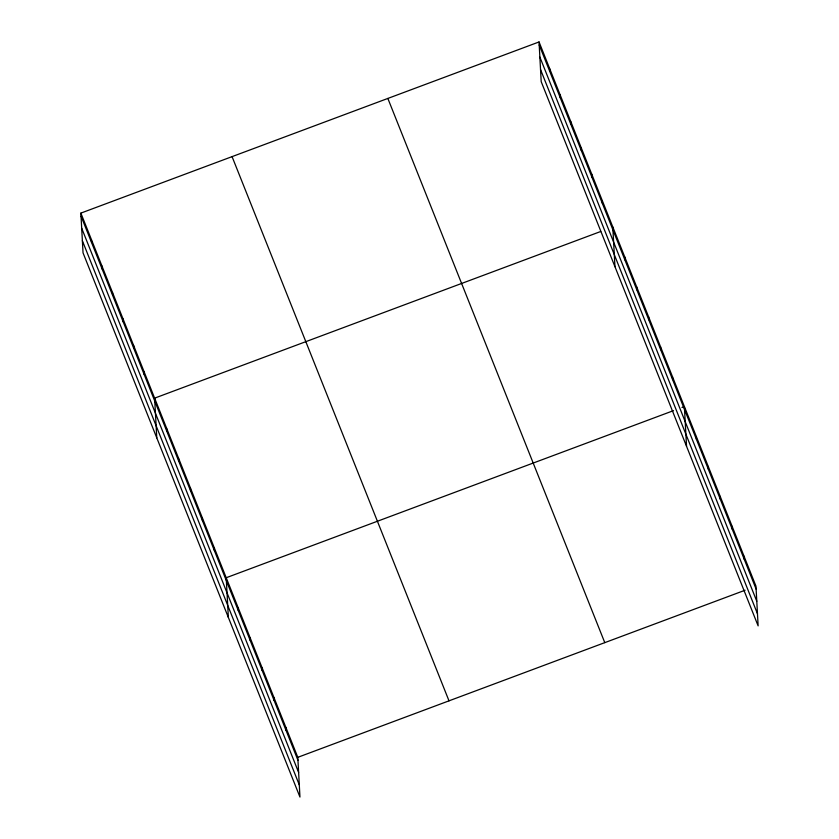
<?xml version="1.0" encoding="UTF-8"?>
<svg xmlns="http://www.w3.org/2000/svg" width="839" height="839" viewBox="0 0 839 839"><rect width="100%" height="100%" fill="white"/><g stroke="black" fill="none" stroke-linecap="round" stroke-linejoin="round"><path stroke-width="1.26" d="M80.869 213.116L297.803 757.323L299.953 797.05L83.03 252.843L80.869 213.116L539.047 41.95L755.97 586.157L758.131 625.884L541.197 81.677L539.047 41.95M600.703 231.501L154.628 398.147L156.778 437.874M673.497 410.638L226.215 577.735L228.365 617.462M681.971 407.471L684.383 406.569L686.543 446.296M297.803 757.323L745.084 590.226M539.204 44.949L756.138 589.156M539.865 57.073L756.788 601.269M540.536 69.553L757.47 613.76M387.849 98.436L604.783 642.643M232.067 156.631L449.001 700.838M81.037 216.116L297.971 760.323M81.698 228.239L298.621 772.446M82.369 240.73L299.303 784.926M744.046 556.226L744.203 559.225M732.111 526.294L732.279 529.294M720.177 496.363L720.344 499.362M708.252 466.432L708.41 469.431M696.318 436.5L696.485 439.5M672.459 376.638L672.616 379.637M660.524 346.706L660.692 349.706M648.589 316.775L648.757 319.774M636.665 286.844L636.822 289.843M624.73 256.912L624.898 259.912M612.795 226.981L614.956 266.708M602.266 200.542L602.423 203.541M591.726 174.113L591.894 177.113M581.186 147.685L581.354 150.684M570.656 121.246L570.814 124.245M560.116 94.817L560.284 97.817M549.576 68.379L549.744 71.378M285.879 727.392L286.036 730.391M273.944 697.461L274.101 700.46M262.009 667.529L262.177 670.529M250.085 637.598L250.242 640.597M238.15 607.667L238.307 610.666M214.291 547.804L214.448 550.804M202.356 517.873L202.514 520.872M190.422 487.941L190.589 490.941M178.497 458.01L178.655 461.01M166.562 428.079L166.72 431.078M144.098 371.719L144.256 374.718M133.558 345.28L133.716 348.279M123.018 318.851L123.186 321.851M112.489 292.423L112.646 295.412M101.949 265.984L102.106 268.983M91.409 239.555L91.577 242.555"/></g></svg>
